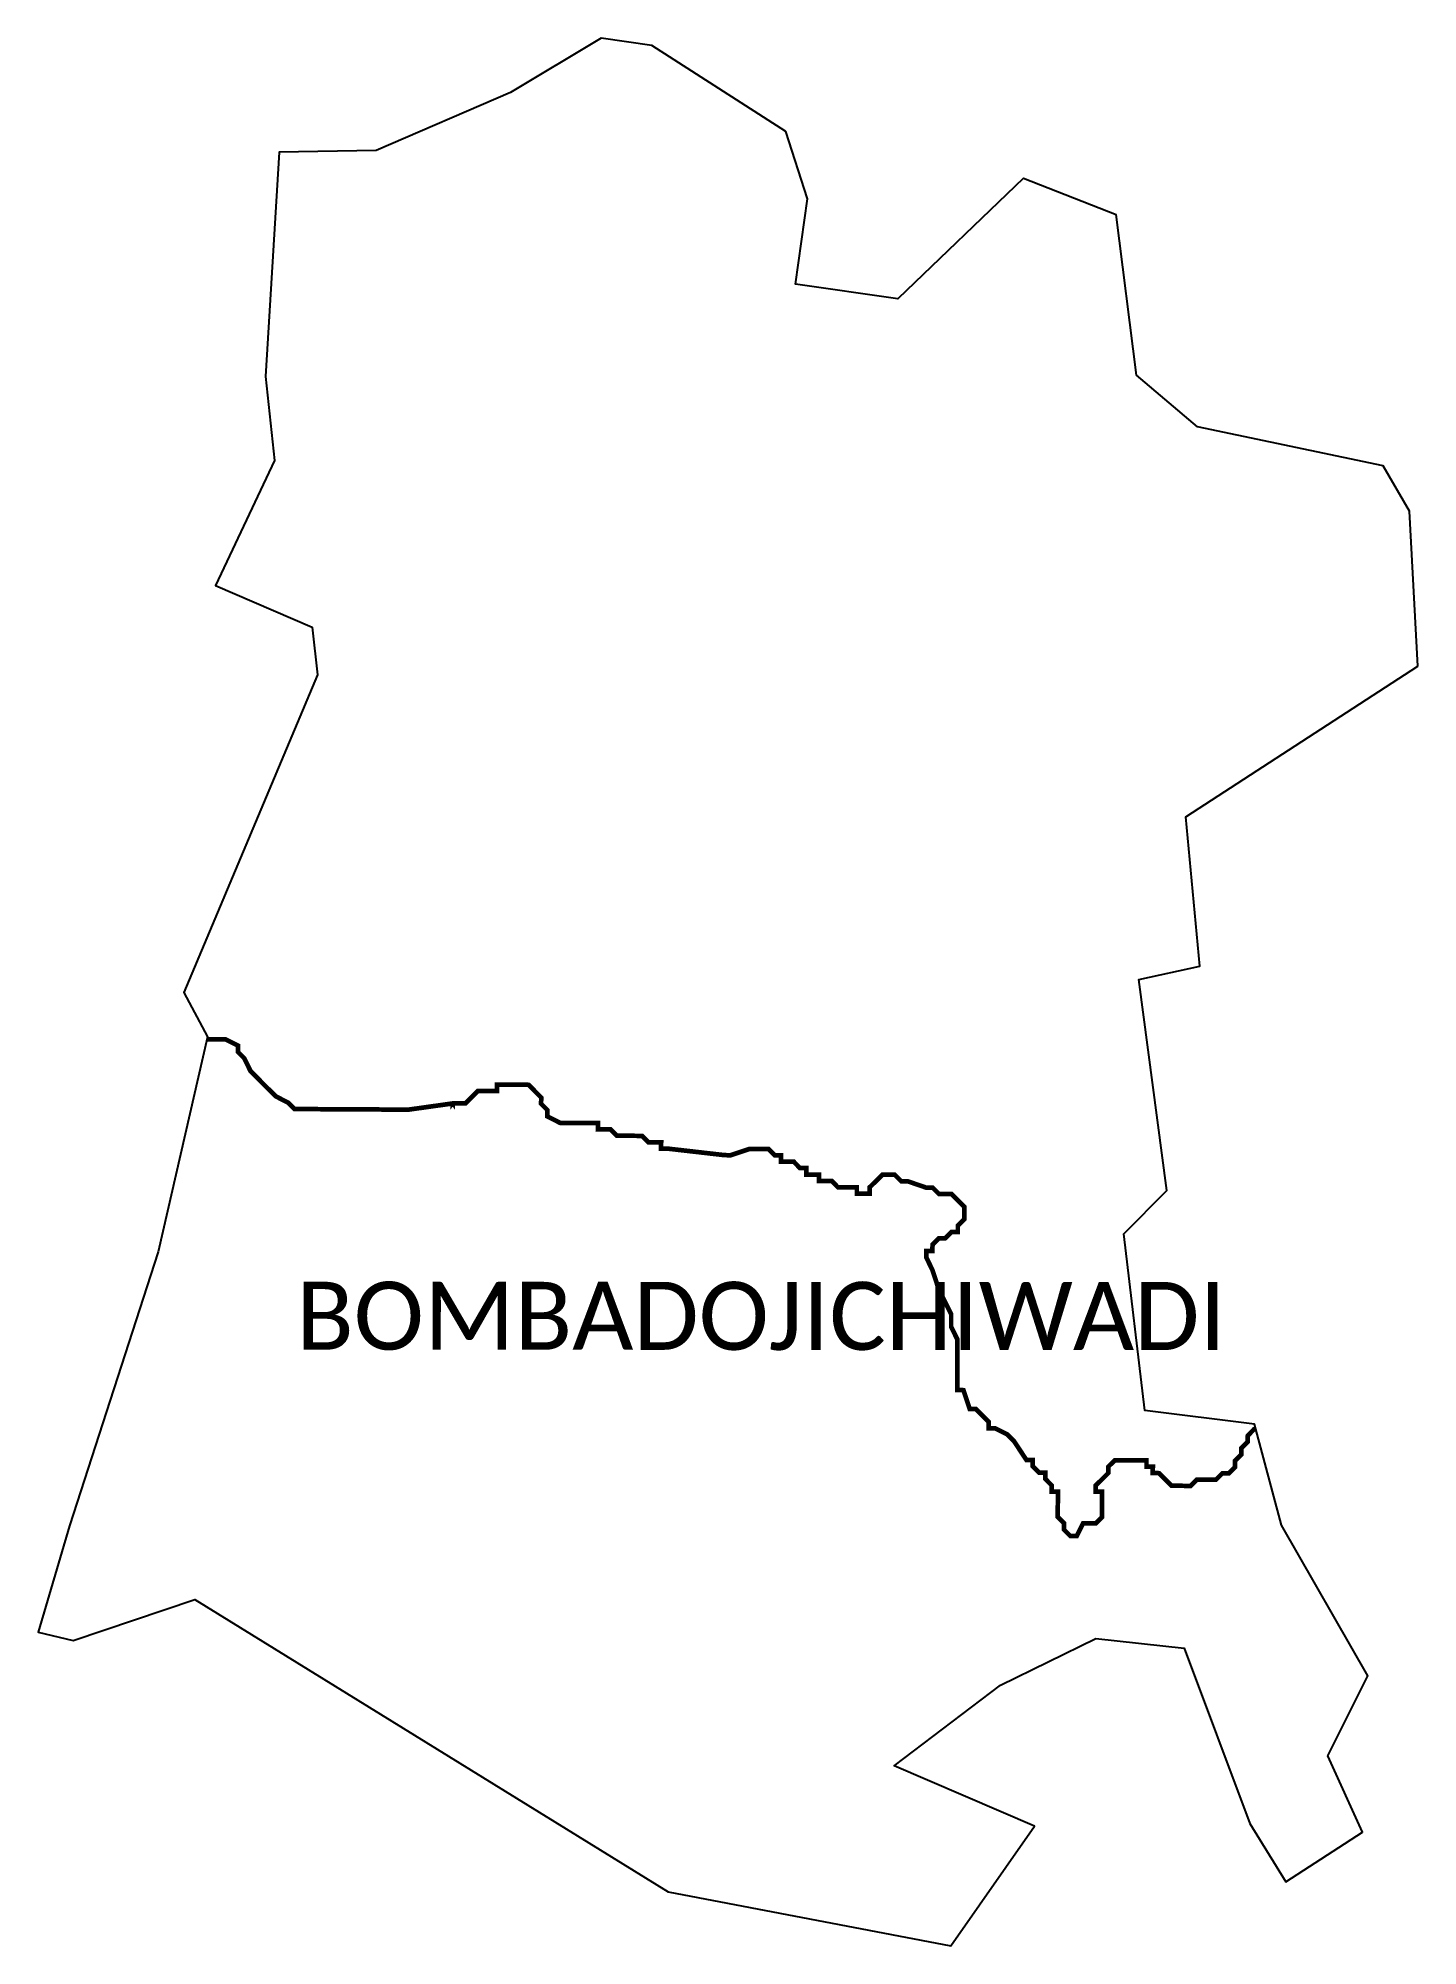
# Model space of a CAD drawing. Header units: metres. Extents: x 356838 to 357727, y 1740694 to 1741924.
import ezdxf

# ---------------------------------------------------------------- set-up
doc = ezdxf.new("R2010")
doc.units = ezdxf.units.M
doc.layers.add('HAZARDS LINE', color=1, linetype='Continuous')
doc.layers.add('VILLAGE NAME', color=250, linetype='Continuous')
doc.styles.get("Standard").update_dxf_attribs({"font": 'simplex.shx'})

msp = doc.modelspace()

# ---------------------------------------------------------------- linework, layer by layer
at = {"color": 3, "true_color": 0x00ff00, "flags": 128}
for points in [[(357473.2, 1741833.2), (357392.1, 1741755.6), (357326.2, 1741764.9), (357333.8, 1741819.9), (357319.9, 1741863.4), (357233.5, 1741918.8), (357200.9, 1741923.5), (357142.5, 1741888.5), (357055.8, 1741851.2), (356993.4, 1741850.1), (356984.6, 1741705.4), (356990.3, 1741651.3), (356952.3, 1741570.8), (357014.6, 1741543.9), (357018.1, 1741513.2), (356931.9, 1741308.4), (356947.1, 1741279.8), (356915.4, 1741141.3), (356858.2, 1740964.7), (356838, 1740896.1), (356860.7, 1740890.7), (356939, 1740917.2), (357244.1, 1740728.8), (357426.2, 1740693.9), (357480.3, 1740771), (357389.8, 1740810), (357458.2, 1740861.9), (357519.7, 1740892.1), (357576.6, 1740885.8), (357618.9, 1740772.8), (357642.2, 1740735.3), (357691.7, 1740767.2), (357669.3, 1740816.4), (357695.1, 1740868), (357639.5, 1740965.1), (357621.9, 1741030.1), (357551.3, 1741039), (357537.8, 1741152.9), (357565.5, 1741180.7), (357547.4, 1741316.7), (357586.8, 1741325.4), (357577.8, 1741421.7), (357727.3, 1741518.7), (357721.9, 1741618.7), (357705, 1741647.9), (357585.3, 1741673.1), (357546, 1741706.2), (357532.9, 1741809.8)], [(357473.2, 1741833.2), (357532.9, 1741809.8)]]:
    msp.add_lwpolyline(points, dxfattribs=at)
at = {"layer": 'HAZARDS LINE', "lineweight": 18, "const_width": 3}
msp.add_lwpolyline([(356946.8, 1741278.3), (356958.7, 1741278.3), (356966.8, 1741274.2), (356966.8, 1741270.1), (356970.9, 1741266), (356974.9, 1741257.8), (356979, 1741253.7), (356983, 1741249.6), (356991.2, 1741241.5), (356999.3, 1741237.3), (357003.3, 1741233.3), (357076.7, 1741232.9), (357105.2, 1741236.9), (357113.4, 1741236.9), (357117.4, 1741240.9), (357121.5, 1741245), (357133.8, 1741244.9), (357133.8, 1741249), (357154.2, 1741248.9), (357158.2, 1741244.8), (357162.3, 1741240.7), (357162.2, 1741236.7), (357166.3, 1741232.6), (357166.3, 1741228.5), (357174.4, 1741224.4), (357198.9, 1741224.3), (357198.8, 1741220.2), (357207, 1741220.2), (357211.1, 1741216.1), (357227.3, 1741216), (357231.4, 1741211.9), (357239.6, 1741211.9), (357239.5, 1741207.8), (357243.6, 1741207.8), (357280.3, 1741203.6), (357284.3, 1741203.5), (357296.6, 1741207.6), (357308.8, 1741207.5), (357312.9, 1741203.4), (357316.9, 1741203.4), (357316.9, 1741199.3), (357325.1, 1741199.3), (357329.1, 1741195.2), (357333.2, 1741195.2), (357333.2, 1741191.1), (357341.3, 1741191.1), (357341.3, 1741187), (357349.5, 1741187), (357353.5, 1741182.9), (357365.7, 1741182.8), (357365.7, 1741178.8), (357373.9, 1741178.7), (357373.9, 1741182.8), (357378, 1741186.8), (357382.1, 1741190.9), (357390.2, 1741190.9), (357394.3, 1741186.8), (357398.3, 1741186.8), (357410.5, 1741182.6), (357414.6, 1741182.6), (357418.7, 1741178.5), (357426.8, 1741178.5), (357434.9, 1741170.3), (357434.9, 1741162.2), (357430.8, 1741158.1), (357430.8, 1741154), (357426.7, 1741154), (357422.6, 1741150), (357418.6, 1741150), (357414.5, 1741145.9), (357414.4, 1741141.9), (357410.4, 1741141.9), (357410.4, 1741137.8), (357414.4, 1741129.6), (357418.4, 1741117.4), (357426.5, 1741101.1), (357426.5, 1741092.9), (357430.5, 1741084.8), (357430.4, 1741052.2), (357434.4, 1741052.1), (357438.5, 1741039.9), (357442.5, 1741039.9), (357450.6, 1741031.7), (357450.6, 1741027.6), (357454.7, 1741027.6), (357462.8, 1741023.5), (357466.9, 1741019.4), (357475, 1741007.1), (357479.1, 1741007.1), (357479, 1741003.1), (357483.1, 1740999), (357487.2, 1740998.9), (357487.2, 1740994.9), (357491.2, 1740990.8), (357491.2, 1740986.7), (357495.3, 1740986.7), (357495.2, 1740970.4), (357499.3, 1740966.3), (357499.2, 1740962.2), (357503.3, 1740958.1), (357507.4, 1740958.1), (357511.5, 1740966.2), (357519.6, 1740966.2), (357523.7, 1740970.3), (357523.8, 1740986.6), (357519.7, 1740986.6), (357519.7, 1740990.7), (357523.8, 1740994.7), (357527.9, 1740998.8), (357527.9, 1741002.9), (357532, 1741006.9), (357552.4, 1741006.8), (357552.4, 1741002.7), (357556.5, 1741002.7), (357556.4, 1740998.7), (357560.5, 1740998.6), (357568.6, 1740990.5), (357580.8, 1740990.4), (357584.9, 1740994.5), (357597.2, 1740994.4), (357601.3, 1740998.5), (357605.3, 1740998.4), (357609.4, 1741002.5), (357609.4, 1741006.6), (357613.5, 1741010.6), (357613.5, 1741014.7), (357617.6, 1741018.8), (357617.7, 1741022.8), (357621.7, 1741026.9), (357622.7, 1741026.9)], dxfattribs=at)
msp.add_lwpolyline([(357105.2, 1741232.8), (357105.2, 1741236.9)], close=True, dxfattribs=at)

# ---------------------------------------------------------------- texts
at = {"layer": 'VILLAGE NAME', "insert": (357004.3, 1741122), "char_height": 43.826, "attachment_point": 1, "rotation": 359.9793}
msp.add_mtext_dynamic_manual_height_columns('{\\fCalibri|b0|i0|c0|p34;BOMBADOJICHIWADI}', width=621.448, gutter_width=314.9, heights=[0], dxfattribs=at)

doc.saveas('drawing.dxf')
